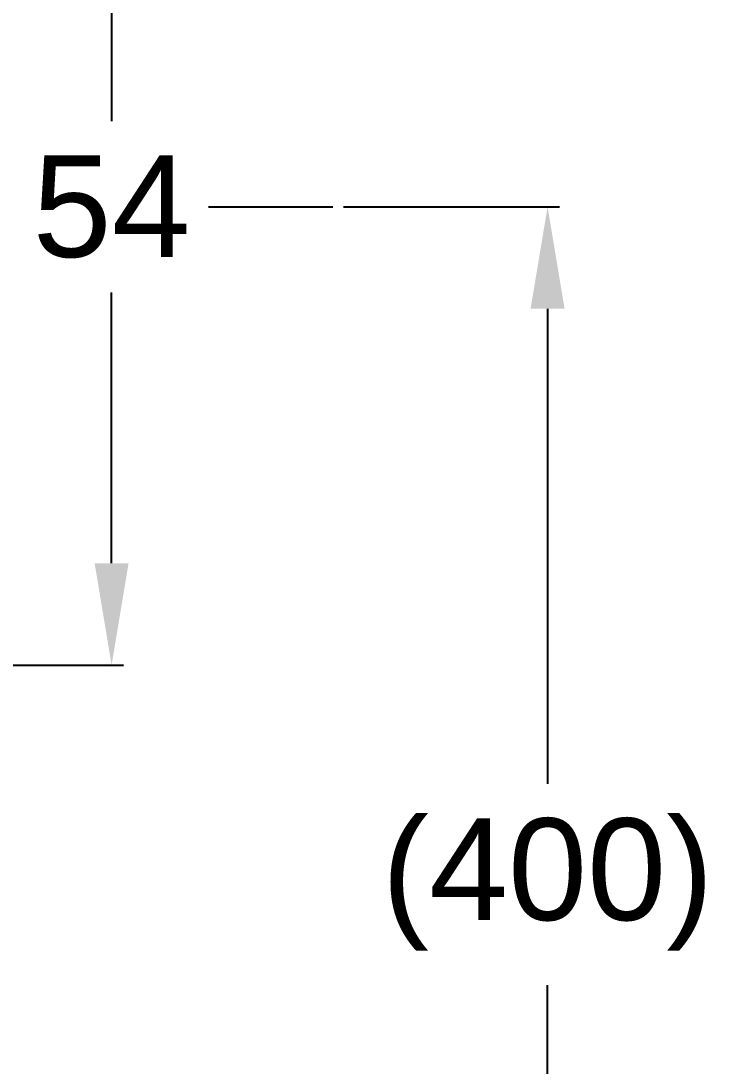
# Model space of a CAD drawing. Header units: millimetres. Extents: x 17655 to 18496, y 1152 to 1747.
# Drawn here: x 18401.8 to 18442.4, y 1263.9 to 1325.5 of the extents above; entities that cross this region are included whole.
import ezdxf

# ---------------------------------------------------------------- set-up
doc = ezdxf.new("R2010")
doc.units = ezdxf.units.MM
doc.linetypes.add('CENTERX2', pattern=[20.32, 12.7, -2.54, 2.54, -2.54])
doc.layers.add('CENTER', color=1, linetype='CENTERX2')
doc.layers.add('DIM', color=3, linetype='Continuous')
doc.styles.get("Standard").update_dxf_attribs({"font": 'arial.ttf'})
doc.dimstyles.new('A4', dxfattribs={"dimtxt": 4, "dimasz": 3.5, "dimexe": 0.7, "dimexo": 0.625, "dimgap": 0.5, "dimtad": 1, "dimdec": 1, "dimdsep": 46, "dimtxsty": 'Standard', "dimcen": 2.5, "dimclrd": 5, "dimclre": 5, "dimclrt": 7, "dimadec": 3, "dimazin": 2, "dimtfac": 1, "dimtdec": 1, "dimtmove": 0, "dimatfit": 3, "dimfxl": 1.25, "dimarcsym": 0})

# ---------------------------------------------------------------- blocks, each defined once
blk = doc.blocks.new('*D42')
at = {"layer": 'DIM', "color": 3, "lineweight": -2, "transparency": 16777216}
for p, q in [((18379.975, 1341.559), (18407.842, 1341.559)), ((18407.142, 1335.559), (18407.142, 1319.61)), ((18407.142, 1293.559), (18407.142, 1309.508)), ((18379.975, 1287.559), (18407.842, 1287.559))]:
    blk.add_line(p, q, dxfattribs=at)
at = {"layer": 'DIM', "color": 3, "transparency": 16777216}
for points in [[(18406.142, 1335.559), (18408.142, 1335.559), (18407.142, 1341.559)], [(18406.142, 1293.559), (18408.142, 1293.559), (18407.142, 1287.559)]]:
    blk.add_solid(points, dxfattribs=at)
at = {"layer": 'DIM', "color": 4, "transparency": 16777216, "insert": (18407.142, 1314.559), "char_height": 6, "attachment_point": 5}
blk.add_mtext('54', dxfattribs=at)
blk = doc.blocks.new('*D43')
at = {"layer": 'DIM', "color": 3, "lineweight": -2, "transparency": 16777216}
for p, q in [((18420.808, 1314.559), (18433.548, 1314.559)), ((18432.848, 1308.559), (18432.848, 1280.56)), ((18432.848, 1240.695), (18432.848, 1268.694)), ((18379.976, 1234.695), (18433.548, 1234.695))]:
    blk.add_line(p, q, dxfattribs=at)
at = {"layer": 'DIM', "color": 3, "transparency": 16777216}
for points in [[(18431.848, 1308.559), (18433.848, 1308.559), (18432.848, 1314.559)], [(18431.848, 1240.695), (18433.848, 1240.695), (18432.848, 1234.695)]]:
    blk.add_solid(points, dxfattribs=at)
at = {"layer": 'DIM', "color": 4, "transparency": 16777216, "insert": (18432.848, 1274.627), "char_height": 6, "attachment_point": 5}
blk.add_mtext('(400)', dxfattribs=at)

msp = doc.modelspace()

# ---------------------------------------------------------------- linework, layer by layer
at = {"layer": 'CENTER'}
msp.add_line((18412.861, 1314.559), (18420.183, 1314.559), dxfattribs=at)

# ---------------------------------------------------------------- dimensions: what is measured, and where the dimension line sits
at = {"layer": 'DIM'}
dim = msp.add_linear_dim(base=(18407.142, 1287.559), p1=(18379.35, 1341.559), p2=(18379.35, 1287.559), angle=90, dimstyle='A4', override={"dimtxt": 6, "dimasz": 6, "dimgap": 2, "dimtad": 0, "dimtih": 1, "dimclrd": 3, "dimclre": 3, "dimclrt": 4}, dxfattribs=at)
dim.commit()
dim.dimension.update_dxf_attribs({"geometry": '*D42', "text_midpoint": (18407.142, 1314.559), "dimtype": 160})
dim = msp.add_linear_dim(base=(18432.848, 1234.695), p1=(18420.183, 1314.559), p2=(18379.351, 1234.695), angle=90, text='(400)', dimstyle='A4', override={"dimtxt": 6, "dimasz": 6, "dimgap": 2, "dimtad": 0, "dimtih": 1, "dimclrd": 3, "dimclre": 3, "dimclrt": 4}, dxfattribs=at)
dim.commit()
dim.dimension.update_dxf_attribs({"geometry": '*D43', "text_midpoint": (18432.848, 1274.627)})

# ---------------------------------------------------------------- leaders
msp.add_leader([(18391.457, 1324.809), (18402.846, 1376.164), (18434.709, 1376.164)], dimstyle='A4', override={"dimtxt": 6, "dimasz": 6, "dimgap": 2, "dimtad": 0, "dimtih": 1, "dimclrd": 3, "dimclre": 3, "dimclrt": 4}, dxfattribs=at)

doc.saveas('drawing.dxf')
